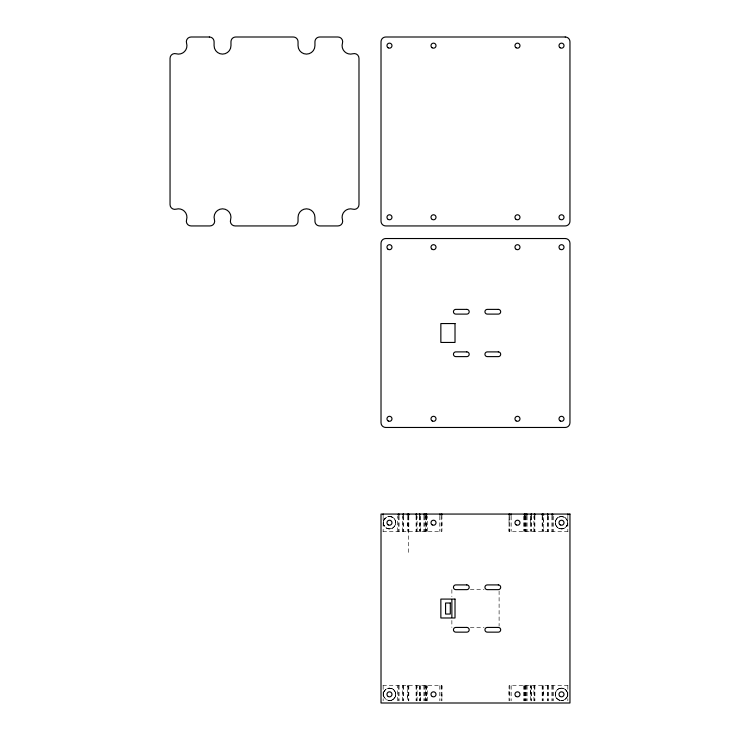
<?xml version="1.0" encoding="UTF-8"?>
<svg xmlns="http://www.w3.org/2000/svg" width="740" height="740" viewBox="0 0 740 740"><rect width="100%" height="100%" fill="white"/><g stroke="black" fill="none" stroke-linecap="round" stroke-linejoin="round"><path stroke-width="0.56" stroke-dasharray="3.7 2.78" d="M397.278 700.836L397.278 685.684M397.278 531.385L397.278 516.233M402.625 700.836L402.625 685.684M402.625 531.385L402.625 516.233M407.379 697.228L407.379 694.342M407.379 688.57L407.379 685.684L407.379 700.836M407.379 525.613L407.379 522.727M417.101 700.836L417.101 685.684M417.101 531.385L417.101 516.233M420.348 700.836L420.348 694.342M420.348 531.385L420.348 522.727M425.704 700.836L425.704 685.684M425.704 531.385L425.704 516.233M427.396 700.836L427.396 685.684M427.396 531.385L427.396 516.233M441.928 697.228L441.928 694.342M441.928 688.57L441.928 685.684L382.904 685.684M441.928 525.613L441.928 522.727M509.046 694.342L509.046 691.456M568.08 531.385L509.046 531.385L509.046 528.499M509.046 522.727L509.046 519.841M523.578 685.684L523.578 700.836M523.578 516.233L523.578 531.385M525.28 685.684L525.28 700.836M525.28 516.233L525.28 531.385M530.635 694.342L530.635 685.684L530.635 700.836M530.635 522.727L530.635 516.233M533.882 700.836L533.882 685.684M533.882 531.385L533.882 516.233M543.595 694.342L543.595 691.456M543.595 528.499L543.595 531.385L543.595 516.233M543.595 522.727L543.595 519.841M548.349 685.684L548.349 700.836M548.349 516.233L548.349 531.385M553.705 685.684L553.705 700.836M553.705 516.233L553.705 531.385M383.274 522.57L383.394 521.496M567.71 694.435L567.58 695.572M383.274 694.185L383.394 693.112M567.71 522.838L567.608 523.855M383.616 520.673L386.077 517.538L389.471 516.529A6.253 6.096 -55.2 0 1 395.752 522.579A6.253 6.096 -55.2 0 1 389.471 528.924A6.336 6.179 54.6 0 1 388.879 528.896L385.67 527.62L383.616 524.771M383.616 692.288L385.67 689.44L388.879 688.172A6.336 6.179 -54.6 0 1 389.471 688.145L388.879 688.172A6.179 6.013 -53.2 0 0 383.44 693.121M567.358 524.771L565.304 527.62L562.104 528.896A6.336 6.179 -54.6 0 1 561.512 528.924A6.253 6.096 55.2 0 1 555.222 522.579A6.253 6.096 55.2 0 1 561.512 516.529L564.898 517.538L567.358 520.673M567.358 696.386L564.898 699.531L561.512 700.54A6.253 6.096 -55.2 0 1 555.222 694.49A6.253 6.096 -55.2 0 1 561.512 688.135M390.6 528.813C397.214 527.971 397.214 517.473 390.6 516.631M390.6 700.438C397.214 699.587 397.214 689.097 390.6 688.246M560.384 516.631C553.76 517.473 553.76 527.971 560.384 528.813M560.384 688.246C553.76 689.097 553.76 699.587 560.384 700.438M561.512 528.924L562.104 528.896A6.179 6.013 -53.2 0 0 567.534 523.948M382.904 531.385L441.928 531.385L441.928 516.233M470.307 589.641L484.127 589.641M470.307 627.428L484.127 627.428M568.08 685.684L509.046 685.684L509.046 700.836M389.471 528.924L388.879 528.896A6.179 6.013 53.2 0 1 383.44 523.948L383.274 522.856M383.616 696.386L386.077 699.531L389.471 700.54A6.253 6.096 55.2 0 0 395.752 694.49A6.253 6.096 55.2 0 0 389.471 688.135M567.358 692.288L565.304 689.44L562.104 688.172A6.336 6.179 54.6 0 0 561.512 688.145L562.104 688.172A6.179 6.013 53.2 0 1 567.534 693.121M567.58 521.496L567.71 522.57M567.58 693.112L567.71 694.305A6.198 6.198 0 0 1 558.413 699.707A6.198 6.198 0 0 1 558.413 688.977A6.198 6.198 0 0 1 567.71 694.342L567.71 694.185M383.394 695.572L383.274 694.453M567.83 516.233L567.83 531.385M567.83 685.684L567.83 700.836M552.715 516.233L552.725 531.385M552.715 685.684L552.725 700.836M551.901 516.233L551.901 531.385M551.901 685.684L551.901 700.836M547.915 516.233L547.915 531.385M547.915 685.684L547.915 700.836M547.563 516.233L547.563 531.385M547.563 685.684L547.563 700.836M543.595 685.684L543.595 700.836M542.577 516.233L542.577 531.385M542.577 685.684L542.577 700.836M542.161 516.233L542.161 531.385M542.161 685.684L542.161 700.836M534.9 516.233L534.9 531.385M534.9 685.684L534.9 700.836M534.4 516.233L534.4 531.385M534.4 685.684L534.4 700.836M531.413 516.233L531.413 531.385M531.403 685.684L531.413 700.836M531.061 516.233L531.061 531.385M531.061 685.684L531.061 700.836M530.626 516.372L530.635 531.385M527.084 516.233L527.084 531.385M527.084 685.684L527.084 700.836M526.27 516.233L526.27 531.385M526.27 685.684L526.27 700.836M525.418 516.233L525.418 531.385M525.382 685.684L525.418 700.836M524.697 516.233L524.697 531.385M524.697 685.684L524.697 700.836M524.309 516.233L524.309 531.385M524.309 685.684L524.309 700.836M511.174 516.233L511.174 531.385M511.174 685.684L511.174 700.836M509.832 516.233L509.832 531.385M509.832 685.684L509.832 700.836M509.046 516.233L509.046 531.385M499.102 590.964L499.102 626.096M451.872 589.641L451.872 596.625M451.872 620.444L451.872 627.428M441.928 685.684L441.928 700.836M441.142 516.233L441.142 531.385M441.142 685.684L441.142 700.836M439.8 516.233L439.8 531.385M439.8 685.684L439.8 700.836M426.666 516.233L426.666 531.385M426.666 685.684L426.666 700.836M426.286 516.233L426.286 531.385M426.286 685.684L426.286 700.836M425.565 516.233L425.565 531.385M425.593 685.684L425.593 700.836M424.704 516.233L424.704 531.385M424.704 685.684L424.704 700.836M423.9 516.233L423.9 531.385M423.9 685.684L423.9 700.836M420.348 516.233L420.357 531.385M420.357 685.684L420.357 700.688M419.913 516.233L419.913 531.385M419.913 685.684L419.913 700.836M419.562 516.233L419.562 531.385M419.562 685.684L419.562 700.836M416.583 516.233L416.583 531.385M416.583 685.684L416.583 700.836M416.074 516.233L416.074 531.385M416.074 685.684L416.074 700.836M408.822 516.233L408.822 531.385M408.822 685.684L408.822 700.836M408.572 516.317L408.572 553.428M408.406 516.233L408.406 531.385M408.406 685.684L408.406 700.836M407.379 516.233L407.379 531.385M403.411 516.233L403.411 531.385M403.411 685.684L403.411 700.836M403.06 516.233L403.06 531.385M403.06 685.684L403.06 700.836M399.073 516.233L399.073 531.385M399.073 685.684L399.073 700.836M398.268 516.233L398.268 531.385M398.25 685.684L398.25 700.836M383.144 516.233L383.144 531.385M383.144 685.684L383.144 700.836M567.663 695.591A6.179 6.17 0 0 1 562.104 700.53M562.104 700.512A6.336 6.17 -54.1 0 1 561.512 700.54M389.471 700.54A6.336 6.17 54.1 0 1 388.879 700.512M562.104 516.538A6.179 6.17 0 0 1 567.663 521.478M561.512 516.529A6.336 6.17 54.1 0 1 562.104 516.557M383.311 521.478A6.179 6.17 0 0 1 388.879 516.538M388.879 516.557A6.336 6.17 -54.1 0 1 389.471 516.529M567.682 523.263L567.682 523.3A6.198 6.198 0 0 1 557.942 527.787A6.198 6.198 0 0 1 558.904 517.103A6.198 6.198 0 0 1 567.682 523.282M386.373 699.707A6.198 6.198 0 0 0 395.669 694.342A6.198 6.198 0 0 0 386.373 688.977A6.198 6.198 0 0 0 386.373 699.707M385.901 527.787A6.198 6.198 0 0 0 395.641 523.282A6.198 6.198 0 0 0 386.863 517.103A6.198 6.198 0 0 0 385.901 527.787"/><path stroke-width="1.11" d="M567.83 514.06L567.83 515.142M552.725 514.06L552.715 515.142M551.901 514.06L551.901 515.142M547.915 514.06L547.915 515.142M547.563 514.06L547.563 515.142M543.595 514.06L543.595 515.142M542.577 514.06L542.577 515.142M542.161 514.06L542.161 515.142M534.9 514.06L534.9 515.142M534.4 514.06L534.4 515.142M531.413 514.06L531.413 515.142M531.061 514.06L531.061 515.142M527.084 514.06L527.084 515.142M526.27 514.06L526.27 515.142M525.382 514.06L525.418 515.142M524.697 514.06L524.697 515.142M524.309 514.06L524.309 515.142M511.174 514.06L511.174 515.142M509.832 514.06L509.832 515.142M509.046 514.06L509.046 515.142M451.872 599.853L451.872 617.206M441.928 514.06L441.928 515.142M441.142 514.06L441.142 515.142M439.8 514.06L439.8 515.142M426.666 514.06L426.666 515.142M426.286 514.06L426.286 515.142M425.593 514.06L425.565 515.142M424.704 514.06L424.704 515.142M423.9 514.06L423.9 515.142M419.913 514.06L419.913 515.142M419.562 514.06L419.571 515.142M416.583 514.06L416.583 515.142M416.074 514.06L416.074 515.142M408.822 514.06L408.822 515.142M408.406 514.06L408.406 515.142M407.379 514.06L407.379 515.142M403.411 514.06L403.411 515.142M403.06 514.06L403.06 515.142M399.073 514.06L399.073 515.142M398.268 514.06L398.25 515.142M383.144 514.06L383.144 515.142M209.355 37L191.059 37A4.727 4.727 0 0 0 186.554 43.133A8.445 8.445 0 0 1 176.102 53.761A4.727 4.727 0 0 0 170.043 58.294L170.043 204.647A4.727 4.727 0 0 0 176.102 209.17A8.445 8.445 0 0 1 186.554 219.799A4.727 4.727 0 0 0 191.059 225.941L209.957 225.941A4.727 4.727 0 0 0 214.461 219.799A8.445 8.445 0 0 1 222.527 208.828A8.445 8.445 0 0 1 230.584 219.799A4.727 4.727 0 0 0 235.098 225.941L293.327 225.941A4.727 4.727 0 0 0 298.044 221.214L298.044 217.273A8.445 8.445 0 0 1 306.499 208.828A8.445 8.445 0 0 1 314.944 217.273L314.944 221.214A4.727 4.727 0 0 0 319.661 225.941L337.958 225.941A4.727 4.727 0 0 0 342.472 219.799A8.445 8.445 0 0 1 352.915 209.17A4.727 4.727 0 0 0 358.983 204.647L358.983 58.294A4.727 4.727 0 0 0 352.915 53.761A8.445 8.445 0 0 1 342.472 43.133A4.727 4.727 0 0 0 337.958 37L319.661 37A4.727 4.727 0 0 0 314.944 41.727L314.944 45.658A8.445 8.445 0 0 1 306.499 54.103A8.445 8.445 0 0 1 298.044 45.658L298.044 41.727A4.727 4.727 0 0 0 293.327 37L235.699 37A4.727 4.727 0 0 0 230.972 41.727L230.972 45.658A8.445 8.445 0 0 1 222.527 54.103A8.445 8.445 0 0 1 214.082 45.658L214.082 41.727A4.727 4.727 0 0 0 209.355 37M565.231 37L385.743 37A4.727 4.727 0 0 0 381.017 41.727L381.017 221.214A4.727 4.727 0 0 0 385.743 225.941L565.231 225.941A4.727 4.727 0 0 0 569.957 221.214L569.957 41.727A4.727 4.727 0 0 0 565.231 37M565.231 238.53L385.743 238.53A4.727 4.727 0 0 0 381.017 243.257L381.017 422.743A4.727 4.727 0 0 0 385.743 427.47L565.231 427.47A4.727 4.727 0 0 0 569.957 422.743L569.957 243.257A4.727 4.727 0 0 0 565.231 238.53M466.829 309.385L455.812 309.385A2.359 2.359 0 0 0 453.444 311.743A2.359 2.359 0 0 0 455.812 314.102L466.829 314.102A2.359 2.359 0 0 0 469.188 311.743A2.359 2.359 0 0 0 466.829 309.385M498.316 309.385L487.299 309.385A2.359 2.359 0 0 0 484.941 311.743A2.359 2.359 0 0 0 487.299 314.102L498.316 314.102A2.359 2.359 0 0 0 500.684 311.743A2.359 2.359 0 0 0 498.316 309.385M455.017 323.556L440.855 323.556L440.855 342.444L455.017 342.444L455.017 323.556M466.829 351.898L455.812 351.898A2.359 2.359 0 0 0 453.444 354.257A2.359 2.359 0 0 0 455.812 356.615L466.829 356.615A2.359 2.359 0 0 0 469.188 354.257A2.359 2.359 0 0 0 466.829 351.898M498.316 351.898L487.299 351.898A2.359 2.359 0 0 0 484.941 354.257A2.359 2.359 0 0 0 487.299 356.615L498.316 356.615A2.359 2.359 0 0 0 500.684 354.257A2.359 2.359 0 0 0 498.316 351.898M569.957 514.06L381.017 514.06L381.017 703L569.957 703L569.957 514.06M466.829 584.915L455.812 584.915A2.359 2.359 0 0 0 453.444 587.273A2.359 2.359 0 0 0 455.812 589.641L466.829 589.641A2.359 2.359 0 0 0 469.188 587.273A2.359 2.359 0 0 0 466.829 584.915M498.316 584.915L487.299 584.915A2.359 2.359 0 0 0 484.941 587.273A2.359 2.359 0 0 0 487.299 589.641L498.316 589.641A2.359 2.359 0 0 0 500.684 587.273A2.359 2.359 0 0 0 498.316 584.915M455.017 599.086L440.855 599.086L440.855 617.983L455.017 617.983L455.017 599.086M450.299 603.017L445.572 603.017L445.572 614.043L450.299 614.043L450.299 603.017M466.829 627.428L455.812 627.428A2.359 2.359 0 0 0 453.444 629.786A2.359 2.359 0 0 0 455.812 632.145L466.829 632.145A2.359 2.359 0 0 0 469.188 629.786A2.359 2.359 0 0 0 466.829 627.428M498.316 627.428L487.299 627.428A2.359 2.359 0 0 0 484.941 629.786A2.359 2.359 0 0 0 487.299 632.145L498.316 632.145A2.359 2.359 0 0 0 500.684 629.786A2.359 2.359 0 0 0 498.316 627.428M388.213 47.841A2.516 2.516 0 0 0 391.987 45.658A2.516 2.516 0 0 0 388.213 43.475A2.516 2.516 0 0 0 388.213 47.841M432.058 47.721A2.516 2.516 0 0 0 436.017 45.889A2.516 2.516 0 0 0 432.447 43.373A2.516 2.516 0 0 0 432.058 47.721M516.021 47.721A2.516 2.516 0 0 0 519.98 45.889A2.516 2.516 0 0 0 516.418 43.373A2.516 2.516 0 0 0 516.021 47.721M560.06 47.721A2.516 2.516 0 0 0 564.019 45.889A2.516 2.516 0 0 0 560.448 43.373A2.516 2.516 0 0 0 560.06 47.721M560.254 219.456A2.516 2.516 0 0 0 564.028 217.273A2.516 2.516 0 0 0 560.254 215.1A2.516 2.516 0 0 0 560.254 219.456M388.213 219.456A2.516 2.516 0 0 0 391.987 217.273A2.516 2.516 0 0 0 388.213 215.1A2.516 2.516 0 0 0 388.213 219.456M432.243 219.456A2.516 2.516 0 0 0 436.026 217.273A2.516 2.516 0 0 0 432.243 215.1A2.516 2.516 0 0 0 432.243 219.456M516.021 219.336A2.516 2.516 0 0 0 519.98 217.505A2.516 2.516 0 0 0 516.418 214.988A2.516 2.516 0 0 0 516.021 219.336M560.254 420.986A2.516 2.516 0 0 0 564.028 418.812A2.516 2.516 0 0 0 560.254 416.629A2.516 2.516 0 0 0 560.254 420.986M516.021 420.866A2.516 2.516 0 0 0 519.98 419.034A2.516 2.516 0 0 0 516.418 416.518A2.516 2.516 0 0 0 516.021 420.866M432.243 420.986A2.516 2.516 0 0 0 436.026 418.812A2.516 2.516 0 0 0 432.243 416.629A2.516 2.516 0 0 0 432.243 420.986M388.213 420.986A2.516 2.516 0 0 0 391.987 418.812A2.516 2.516 0 0 0 388.213 416.629A2.516 2.516 0 0 0 388.213 420.986M560.254 249.371A2.516 2.516 0 0 0 564.028 247.188A2.516 2.516 0 0 0 560.254 245.014A2.516 2.516 0 0 0 560.254 249.371M516.215 249.371A2.516 2.516 0 0 0 519.989 247.188A2.516 2.516 0 0 0 516.215 245.014A2.516 2.516 0 0 0 516.215 249.371M432.058 249.25A2.516 2.516 0 0 0 436.017 247.419A2.516 2.516 0 0 0 432.447 244.903A2.516 2.516 0 0 0 432.058 249.25M388.019 249.25A2.516 2.516 0 0 0 391.978 247.419A2.516 2.516 0 0 0 388.407 244.903A2.516 2.516 0 0 0 388.019 249.25M388.213 524.901A2.516 2.516 0 0 0 391.987 522.727A2.516 2.516 0 0 0 388.213 520.544A2.516 2.516 0 0 0 388.213 524.901M432.243 524.901A2.516 2.516 0 0 0 436.026 522.727A2.516 2.516 0 0 0 432.243 520.544A2.516 2.516 0 0 0 432.243 524.901M516.215 524.901A2.516 2.516 0 0 0 519.989 522.727A2.516 2.516 0 0 0 516.215 520.544A2.516 2.516 0 0 0 516.215 524.901M560.254 524.901A2.516 2.516 0 0 0 564.028 522.727A2.516 2.516 0 0 0 560.254 520.544A2.516 2.516 0 0 0 560.254 524.901M388.213 696.525A2.516 2.516 0 0 0 391.987 694.342A2.516 2.516 0 0 0 388.213 692.159A2.516 2.516 0 0 0 388.213 696.525M432.243 696.525A2.516 2.516 0 0 0 436.026 694.342A2.516 2.516 0 0 0 432.243 692.159A2.516 2.516 0 0 0 432.243 696.525M516.215 696.525A2.516 2.516 0 0 0 519.989 694.342A2.516 2.516 0 0 0 516.215 692.159A2.516 2.516 0 0 0 516.215 696.525M560.254 696.525A2.516 2.516 0 0 0 564.028 694.342A2.516 2.516 0 0 0 560.254 692.159A2.516 2.516 0 0 0 560.254 696.525"/></g></svg>
